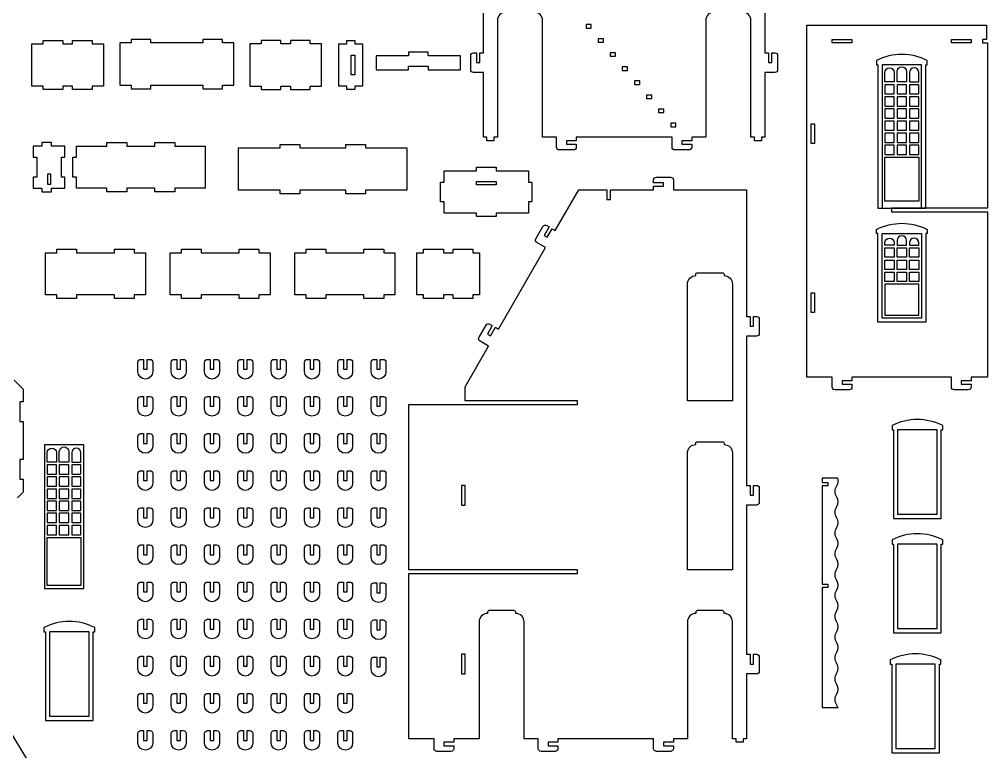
# Model space of a CAD drawing. Extents: x 64.8 to 151.3, y 2.3 to 77.9.
# Drawn here: x 116.87 to 151.26, y 35.48 to 61.5 of the extents above; entities that cross this region are included whole.
import ezdxf

# ---------------------------------------------------------------- set-up
doc = ezdxf.new("R2010")
doc.units = 0
doc.header["$MEASUREMENT"] = 0
doc.layers.add('LAYER1', color=18, linetype='CONTINUOUS')

msp = doc.modelspace()

# ---------------------------------------------------------------- linework, layer by layer
at = {"layer": 'LAYER1'}
for points in [[(143.35, 65.608), (143.35, 60.308), (143.475, 60.308), (143.475, 59.958), (143.6, 59.958), (143.6, 60.308), (143.7, 60.308, -0.414214), (143.8, 60.208), (143.8, 59.708, -0.414214), (143.7, 59.608), (143.35, 59.608), (143.35, 57.308), (143.225, 57.308), (143.225, 57.183), (142.975, 57.183), (142.975, 57.308), (142.85, 57.308), (142.85, 61.458, 0.414214), (142.55, 61.758)], [(134.15, 61.758, 0.414214), (133.85, 61.458), (133.85, 57.308), (133.725, 57.308), (133.725, 57.183), (133.475, 57.183), (133.475, 57.308), (133.35, 57.308), (133.35, 59.608), (133, 59.608, -0.414214), (132.9, 59.708), (132.9, 60.208, -0.414214), (133, 60.308), (133.1, 60.308), (133.1, 59.958), (133.225, 59.958), (133.225, 60.308), (133.35, 60.308), (133.35, 63.183)], [(141.55, 61.758, 0.414214), (141.25, 61.458), (141.25, 57.308), (140.75, 57.308), (140.75, 57.183), (140.4, 57.183), (140.4, 57.058), (140.75, 57.058), (140.75, 56.958, -0.414214), (140.65, 56.858), (140.15, 56.858, -0.414214), (140.05, 56.958), (140.05, 57.308), (136.65, 57.308), (136.65, 57.183), (136.3, 57.183), (136.3, 57.058), (136.65, 57.058), (136.65, 56.958, -0.414214), (136.55, 56.858), (136.05, 56.858, -0.414214), (135.95, 56.958), (135.95, 57.308), (135.45, 57.308), (135.45, 61.458, 0.414214), (135.15, 61.758)]]:
    msp.add_lwpolyline(points, format="xyb", dxfattribs=at)
for points in [[(136.996, 61.183), (137.183, 61.183), (137.183, 61.308), (136.996, 61.308)], [(119.457, 59.125), (119.457, 59), (118.757, 59), (118.757, 59.125), (118.413, 59.125), (118.413, 59), (117.713, 59), (117.713, 59.125), (117.311, 59.125), (117.311, 60.625), (117.713, 60.625), (117.713, 60.75), (118.413, 60.75), (118.413, 60.625), (118.757, 60.625), (118.757, 60.75), (119.457, 60.75), (119.457, 60.625), (119.859, 60.625), (119.859, 59.125)], [(121.535, 59.158), (123.379, 59.158), (123.379, 59.033), (124.079, 59.033), (124.079, 59.158), (124.481, 59.158), (124.481, 60.658), (124.079, 60.658), (124.079, 60.783), (123.379, 60.783), (123.379, 60.658), (121.535, 60.658), (121.535, 60.783), (120.835, 60.783), (120.835, 60.658), (120.433, 60.658), (120.433, 59.158), (120.835, 59.158), (120.835, 59.033), (121.535, 59.033)], [(127.201, 59.125), (127.603, 59.125), (127.603, 60.625), (127.201, 60.625), (127.201, 60.75), (126.501, 60.75), (126.501, 60.625), (126.157, 60.625), (126.157, 60.75), (125.457, 60.75), (125.457, 60.625), (125.056, 60.625), (125.056, 59.125), (125.457, 59.125), (125.457, 59), (126.157, 59), (126.157, 59.125), (126.501, 59.125), (126.501, 59), (127.201, 59)], [(128.778, 59.125), (128.778, 59), (128.498, 59), (128.498, 59.125), (128.218, 59.125), (128.218, 60.625), (128.498, 60.625), (128.498, 60.75), (128.778, 60.75), (128.778, 60.625), (129.058, 60.625), (129.058, 59.125)], [(137.426, 60.683), (137.613, 60.683), (137.613, 60.808), (137.426, 60.808)], [(146.441, 60.661), (145.741, 60.661), (145.741, 60.786), (146.441, 60.786)], [(150.675, 60.661), (149.975, 60.661), (149.975, 60.786), (150.675, 60.786)], [(128.653, 59.525), (128.653, 60.225), (128.778, 60.225), (128.778, 59.525)], [(131.389, 59.705), (132.539, 59.705), (132.539, 60.205), (131.389, 60.205), (131.389, 60.33), (130.689, 60.33), (130.689, 60.205), (129.539, 60.205), (129.539, 59.705), (130.689, 59.705), (130.689, 59.83), (131.389, 59.83)], [(137.855, 60.183), (138.042, 60.183), (138.042, 60.308), (137.855, 60.308)], [(148.914, 59.886), (147.514, 59.886), (147.514, 54.786), (148.914, 54.786)], [(138.285, 59.683), (138.472, 59.683), (138.472, 59.808), (138.285, 59.808)], [(138.714, 59.183), (138.901, 59.183), (138.901, 59.308), (138.714, 59.308)], [(147.614, 58.845), (147.944, 58.845), (147.944, 59.175), (147.614, 59.175)], [(148.044, 58.845), (148.384, 58.845), (148.384, 59.175), (148.044, 59.175)], [(148.484, 58.845), (148.814, 58.845), (148.814, 59.175), (148.484, 59.175)], [(139.144, 58.683), (139.331, 58.683), (139.331, 58.808), (139.144, 58.808)], [(147.614, 58.415), (147.944, 58.415), (147.944, 58.745), (147.614, 58.745)], [(148.044, 58.415), (148.384, 58.415), (148.384, 58.745), (148.044, 58.745)], [(148.484, 58.415), (148.814, 58.415), (148.814, 58.745), (148.484, 58.745)], [(139.574, 58.183), (139.76, 58.183), (139.76, 58.308), (139.574, 58.308)], [(147.614, 57.985), (147.944, 57.985), (147.944, 58.315), (147.614, 58.315)], [(148.044, 57.985), (148.384, 57.985), (148.384, 58.315), (148.044, 58.315)], [(148.484, 57.985), (148.814, 57.985), (148.814, 58.315), (148.484, 58.315)], [(140.003, 57.683), (140.19, 57.683), (140.19, 57.808), (140.003, 57.808)], [(145.053, 57.086), (144.991, 57.086), (144.991, 57.786), (145.116, 57.786), (145.116, 57.086)], [(147.614, 57.555), (147.944, 57.555), (147.944, 57.885), (147.614, 57.885)], [(148.044, 57.555), (148.384, 57.555), (148.384, 57.885), (148.044, 57.885)], [(148.484, 57.555), (148.814, 57.555), (148.814, 57.885), (148.484, 57.885)], [(147.614, 57.125), (147.944, 57.125), (147.944, 57.455), (147.614, 57.455)], [(148.044, 57.125), (148.384, 57.125), (148.384, 57.455), (148.044, 57.455)], [(148.484, 57.125), (148.814, 57.125), (148.814, 57.455), (148.484, 57.455)], [(118.012, 55.496), (118.487, 55.496), (118.487, 55.896), (118.362, 55.896), (118.362, 56.596), (118.487, 56.596), (118.487, 56.996), (118.012, 56.996), (118.012, 57.121), (117.662, 57.121), (117.662, 56.996), (117.362, 56.996), (117.362, 56.596), (117.487, 56.596), (117.487, 55.896), (117.362, 55.896), (117.362, 55.496), (117.662, 55.496), (117.662, 55.371), (118.012, 55.371)], [(122.384, 55.496), (122.384, 55.371), (121.684, 55.371), (121.684, 55.496), (120.68, 55.496), (120.68, 55.371), (119.98, 55.371), (119.98, 55.496), (118.895, 55.496), (118.895, 55.896), (118.77, 55.896), (118.77, 56.596), (118.895, 56.596), (118.895, 56.996), (119.98, 56.996), (119.98, 57.121), (120.68, 57.121), (120.68, 56.996), (121.684, 56.996), (121.684, 57.121), (122.384, 57.121), (122.384, 56.996), (123.469, 56.996), (123.469, 55.496)], [(128.461, 56.928), (128.461, 57.053), (129.161, 57.053), (129.161, 56.928), (130.635, 56.928), (130.635, 55.428), (129.161, 55.428), (129.161, 55.303), (128.461, 55.303), (128.461, 55.428), (126.828, 55.428), (126.828, 55.303), (126.128, 55.303), (126.128, 55.428), (124.654, 55.428), (124.654, 56.928), (126.128, 56.928), (126.128, 57.053), (126.828, 57.053), (126.828, 56.928)], [(147.614, 56.695), (147.944, 56.695), (147.944, 57.025), (147.614, 57.025)], [(148.044, 56.695), (148.384, 56.695), (148.384, 57.025), (148.044, 57.025)], [(148.484, 56.695), (148.814, 56.695), (148.814, 57.025), (148.484, 57.025)], [(147.614, 56.595), (148.814, 56.595), (148.814, 55.036), (147.614, 55.036)], [(133.101, 54.617), (131.951, 54.617), (131.951, 55.017), (131.826, 55.017), (131.826, 55.717), (131.951, 55.717), (131.951, 56.117), (133.101, 56.117), (133.101, 56.242), (133.801, 56.242), (133.801, 56.117), (134.951, 56.117), (134.951, 55.717), (135.076, 55.717), (135.076, 55.017), (134.951, 55.017), (134.951, 54.617), (133.801, 54.617), (133.801, 54.492), (133.101, 54.492)], [(117.987, 55.996), (117.862, 55.996), (117.862, 55.646), (117.987, 55.646)], [(133.801, 55.617), (133.101, 55.617), (133.101, 55.742), (133.801, 55.742)], [(147.514, 53.886), (148.914, 53.886), (148.914, 50.886), (147.514, 50.886)], [(120.945, 51.708), (120.945, 51.583), (120.245, 51.583), (120.245, 51.708), (118.895, 51.708), (118.895, 51.583), (118.195, 51.583), (118.195, 51.708), (117.793, 51.708), (117.793, 53.208), (118.195, 53.208), (118.195, 53.333), (118.895, 53.333), (118.895, 53.208), (120.245, 53.208), (120.245, 53.333), (120.945, 53.333), (120.945, 53.208), (121.347, 53.208), (121.347, 51.708)], [(122.626, 53.208), (122.626, 53.333), (123.326, 53.333), (123.326, 53.208), (124.677, 53.208), (124.677, 53.333), (125.377, 53.333), (125.377, 53.208), (125.778, 53.208), (125.778, 51.708), (125.377, 51.708), (125.377, 51.583), (124.677, 51.583), (124.677, 51.708), (123.326, 51.708), (123.326, 51.583), (122.626, 51.583), (122.626, 51.708), (122.225, 51.708), (122.225, 53.208)], [(127.058, 53.208), (127.058, 53.333), (127.758, 53.333), (127.758, 53.208), (129.108, 53.208), (129.108, 53.333), (129.808, 53.333), (129.808, 53.208), (130.21, 53.208), (130.21, 51.708), (129.808, 51.708), (129.808, 51.583), (129.108, 51.583), (129.108, 51.708), (127.758, 51.708), (127.758, 51.583), (127.058, 51.583), (127.058, 51.708), (126.656, 51.708), (126.656, 53.208)], [(131.228, 53.208), (131.228, 53.333), (131.928, 53.333), (131.928, 53.208), (132.272, 53.208), (132.272, 53.333), (132.972, 53.333), (132.972, 53.208), (133.216, 53.208), (133.216, 51.708), (132.972, 51.708), (132.972, 51.583), (132.272, 51.583), (132.272, 51.708), (131.928, 51.708), (131.928, 51.583), (131.228, 51.583), (131.228, 51.708), (130.985, 51.708), (130.985, 53.208)], [(147.944, 53.045), (147.614, 53.045), (147.614, 53.375), (147.944, 53.375)], [(148.384, 53.045), (148.044, 53.045), (148.044, 53.375), (148.384, 53.375)], [(148.814, 53.045), (148.484, 53.045), (148.484, 53.375), (148.814, 53.375)], [(147.944, 52.615), (147.614, 52.615), (147.614, 52.945), (147.944, 52.945)], [(148.384, 52.615), (148.044, 52.615), (148.044, 52.945), (148.384, 52.945)], [(148.814, 52.615), (148.484, 52.615), (148.484, 52.945), (148.814, 52.945)], [(147.944, 52.185), (147.614, 52.185), (147.614, 52.515), (147.944, 52.515)], [(148.384, 52.185), (148.044, 52.185), (148.044, 52.515), (148.384, 52.515)], [(148.814, 52.185), (148.484, 52.185), (148.484, 52.515), (148.814, 52.515)], [(147.614, 50.986), (148.814, 50.986), (148.814, 52.085), (147.614, 52.085)], [(145.053, 51.086), (144.991, 51.086), (144.991, 51.786), (145.116, 51.786), (145.116, 51.086)], [(149.465, 46.917), (148.065, 46.917), (148.065, 43.917), (149.465, 43.917)], [(119.156, 46.382), (117.756, 46.382), (117.756, 41.282), (119.156, 41.282)], [(117.856, 45.341), (118.186, 45.341), (118.186, 45.671), (117.856, 45.671)], [(118.286, 45.341), (118.626, 45.341), (118.626, 45.671), (118.286, 45.671)], [(118.726, 45.341), (119.056, 45.341), (119.056, 45.671), (118.726, 45.671)], [(117.856, 44.911), (118.186, 44.911), (118.186, 45.241), (117.856, 45.241)], [(118.286, 44.911), (118.626, 44.911), (118.626, 45.241), (118.286, 45.241)], [(118.726, 44.911), (119.056, 44.911), (119.056, 45.241), (118.726, 45.241)], [(117.856, 44.481), (118.186, 44.481), (118.186, 44.811), (117.856, 44.811)], [(118.286, 44.481), (118.626, 44.481), (118.626, 44.811), (118.286, 44.811)], [(118.726, 44.481), (119.056, 44.481), (119.056, 44.811), (118.726, 44.811)], [(132.636, 44.242), (132.698, 44.242), (132.698, 44.942), (132.573, 44.942), (132.573, 44.242)], [(117.856, 44.051), (118.186, 44.051), (118.186, 44.381), (117.856, 44.381)], [(118.286, 44.051), (118.626, 44.051), (118.626, 44.381), (118.286, 44.381)], [(118.726, 44.051), (119.056, 44.051), (119.056, 44.381), (118.726, 44.381)], [(117.856, 43.621), (118.186, 43.621), (118.186, 43.951), (117.856, 43.951)], [(118.286, 43.621), (118.626, 43.621), (118.626, 43.951), (118.286, 43.951)], [(118.726, 43.621), (119.056, 43.621), (119.056, 43.951), (118.726, 43.951)], [(117.856, 43.191), (118.186, 43.191), (118.186, 43.521), (117.856, 43.521)], [(118.286, 43.191), (118.626, 43.191), (118.626, 43.521), (118.286, 43.521)], [(118.726, 43.191), (119.056, 43.191), (119.056, 43.521), (118.726, 43.521)], [(117.856, 43.091), (119.056, 43.091), (119.056, 41.382), (117.856, 41.382)], [(149.465, 42.858), (148.065, 42.858), (148.065, 39.858), (149.465, 39.858)], [(119.342, 39.744), (117.942, 39.744), (117.942, 36.744), (119.342, 36.744)], [(132.636, 38.242), (132.698, 38.242), (132.698, 38.942), (132.573, 38.942), (132.573, 38.242)], [(149.403, 38.593), (148.003, 38.593), (148.003, 35.593), (149.403, 35.593)], [(116.619, 33.749), (116.619, 28.448), (110.235, 28.448), (110.235, 36.429), (116.397, 36.429), (117.218, 35.077)]]:
    msp.add_lwpolyline(points, close=True, dxfattribs=at)
for points in [[(151.075, 60.661), (151.261, 60.661), (151.261, 54.786), (147.841, 54.786), (147.841, 54.661), (151.261, 54.661), (151.261, 48.786), (150.675, 48.786), (150.675, 48.661), (150.325, 48.661), (150.325, 48.536), (150.675, 48.536), (150.675, 48.436, -0.414214), (150.575, 48.336), (150.075, 48.336, -0.414214), (149.975, 48.436), (149.975, 48.786), (146.441, 48.786), (146.441, 48.661), (146.091, 48.661), (146.091, 48.536), (146.441, 48.536), (146.441, 48.436, -0.414214), (146.341, 48.336), (145.841, 48.336, -0.414214), (145.741, 48.436), (145.741, 48.786), (144.841, 48.786), (144.841, 61.286), (151.225, 61.286), (151.225, 60.786), (151.075, 60.786)], [(147.364, 59.886), (147.364, 54.786), (149.064, 54.786), (149.064, 59.886), (149.114, 59.886), (149.114, 60.036, 0.238913), (147.314, 60.036), (147.314, 59.886)], [(147.944, 59.605), (147.944, 59.275), (147.614, 59.275), (147.614, 59.605, -1)], [(148.044, 59.275), (148.044, 59.641, -1), (148.384, 59.641), (148.384, 59.275)], [(148.484, 59.605), (148.484, 59.275), (148.814, 59.275), (148.814, 59.605, 1)], [(137.865, 55.442), (139.398, 55.442), (139.398, 55.567), (139.748, 55.567), (139.748, 55.692), (139.398, 55.692), (139.398, 55.792, -0.414214), (139.498, 55.892), (139.998, 55.892, -0.414214), (140.098, 55.792), (140.098, 55.442), (142.698, 55.442), (142.698, 50.942), (142.823, 50.942), (142.823, 50.592), (142.948, 50.592), (142.948, 50.942), (143.048, 50.942, -0.414214), (143.148, 50.842), (143.148, 50.342, -0.414214), (143.048, 50.242), (142.698, 50.242), (142.698, 44.942), (142.823, 44.942), (142.823, 44.592), (142.948, 44.592), (142.948, 44.942), (143.048, 44.942, -0.414214), (143.148, 44.842), (143.148, 44.342, -0.414214), (143.048, 44.242), (142.698, 44.242), (142.698, 38.942), (142.823, 38.942), (142.823, 38.592), (142.948, 38.592), (142.948, 38.942), (143.048, 38.942, -0.414214), (143.148, 38.842), (143.148, 38.342, -0.414214), (143.048, 38.242), (142.698, 38.242), (142.698, 35.942), (142.573, 35.942), (142.573, 35.817), (142.323, 35.817), (142.323, 35.942), (142.198, 35.942), (142.198, 40.092, 0.414214), (141.898, 40.392), (141.898, 40.442, 0.414214), (141.848, 40.492), (140.948, 40.492, 0.414214), (140.898, 40.442), (140.898, 40.392, 0.414214), (140.598, 40.092), (140.598, 35.942), (140.098, 35.942), (140.098, 35.817), (139.748, 35.817), (139.748, 35.692), (140.098, 35.692), (140.098, 35.592, -0.414214), (139.998, 35.492), (139.498, 35.492, -0.414214), (139.398, 35.592), (139.398, 35.942), (135.998, 35.942), (135.998, 35.817), (135.648, 35.817), (135.648, 35.692), (135.998, 35.692), (135.998, 35.592, -0.414214), (135.898, 35.492), (135.398, 35.492, -0.414214), (135.298, 35.592), (135.298, 35.942), (134.798, 35.942), (134.798, 40.092, 0.414214), (134.498, 40.392), (134.498, 40.442, 0.414214), (134.448, 40.492), (133.548, 40.492, 0.414214), (133.498, 40.442), (133.498, 40.392, 0.414214), (133.198, 40.092), (133.198, 35.942), (132.298, 35.942), (132.298, 35.817), (131.948, 35.817), (131.948, 35.692), (132.298, 35.692), (132.298, 35.592, -0.414214), (132.198, 35.492), (131.698, 35.492, -0.414214), (131.598, 35.592), (131.598, 35.942), (130.698, 35.942), (130.698, 41.817), (136.698, 41.817), (136.698, 41.942), (130.698, 41.942), (130.698, 47.817), (136.698, 47.817), (136.698, 47.942), (132.698, 47.942), (132.698, 48.442), (133.534, 49.889), (133.231, 50.064, -0.414214), (133.194, 50.201), (133.444, 50.634, -0.414214), (133.581, 50.671), (133.667, 50.621), (133.492, 50.317), (133.601, 50.255), (133.776, 50.558), (133.884, 50.496), (135.555, 53.389), (135.251, 53.564, -0.414214), (135.215, 53.701), (135.465, 54.134, -0.414214), (135.601, 54.171), (135.688, 54.121), (135.513, 53.817), (135.621, 53.755), (135.796, 54.058), (135.905, 53.996), (136.74, 55.442), (137.74, 55.442), (137.74, 55.092), (137.865, 55.092)], [(149.064, 53.886), (149.064, 50.736), (147.364, 50.736), (147.364, 53.886), (147.314, 53.886), (147.314, 54.036, -0.238913), (149.114, 54.036), (149.114, 53.886)], [(147.944, 53.555), (147.944, 53.475), (147.614, 53.475), (147.614, 53.555, -1)], [(148.384, 53.475), (148.384, 53.641, 1), (148.044, 53.641), (148.044, 53.475)], [(148.484, 53.555), (148.484, 53.475), (148.814, 53.475), (148.814, 53.555, 1)], [(142.198, 52.092), (142.198, 47.942), (140.598, 47.942), (140.598, 52.092, -0.414214), (140.898, 52.392), (140.898, 52.442, -0.414214), (140.948, 52.492), (141.848, 52.492, -0.414214), (141.898, 52.442), (141.898, 52.392, -0.414214)], [(121.281, 49.418), (121.281, 49.068), (121.406, 49.068), (121.406, 49.418), (121.506, 49.418, -0.414214), (121.606, 49.318), (121.606, 48.981, -1), (121.081, 48.981), (121.081, 49.318, -0.414214), (121.181, 49.418)], [(122.465, 49.418), (122.465, 49.068), (122.59, 49.068), (122.59, 49.418), (122.69, 49.418, -0.414214), (122.79, 49.318), (122.79, 48.981, -1), (122.265, 48.981), (122.265, 49.318, -0.414214), (122.365, 49.418)], [(123.648, 49.418), (123.648, 49.068), (123.773, 49.068), (123.773, 49.418), (123.873, 49.418, -0.414214), (123.973, 49.318), (123.973, 48.981, -1), (123.448, 48.981), (123.448, 49.318, -0.414214), (123.548, 49.418)], [(124.831, 49.418), (124.831, 49.068), (124.956, 49.068), (124.956, 49.418), (125.056, 49.418, -0.414214), (125.156, 49.318), (125.156, 48.981, -1), (124.631, 48.981), (124.631, 49.318, -0.414214), (124.731, 49.418)], [(126.014, 49.418), (126.014, 49.068), (126.139, 49.068), (126.139, 49.418), (126.239, 49.418, -0.414214), (126.339, 49.318), (126.339, 48.981, -1), (125.814, 48.981), (125.814, 49.318, -0.414214), (125.914, 49.418)], [(127.198, 49.418), (127.198, 49.068), (127.323, 49.068), (127.323, 49.418), (127.423, 49.418, -0.414214), (127.523, 49.318), (127.523, 48.981, -1), (126.998, 48.981), (126.998, 49.318, -0.414214), (127.098, 49.418)], [(128.381, 49.418), (128.381, 49.068), (128.506, 49.068), (128.506, 49.418), (128.606, 49.418, -0.414214), (128.706, 49.318), (128.706, 48.981, -1), (128.181, 48.981), (128.181, 49.318, -0.414214), (128.281, 49.418)], [(129.564, 49.418), (129.564, 49.068), (129.689, 49.068), (129.689, 49.418), (129.789, 49.418, -0.414214), (129.889, 49.318), (129.889, 48.981, -1), (129.364, 48.981), (129.364, 49.318, -0.414214), (129.464, 49.418)], [(121.281, 48.1), (121.281, 47.75), (121.406, 47.75), (121.406, 48.1), (121.506, 48.1, -0.414214), (121.606, 48), (121.606, 47.662, -1), (121.081, 47.662), (121.081, 48, -0.414214), (121.181, 48.1)], [(122.465, 48.1), (122.465, 47.75), (122.59, 47.75), (122.59, 48.1), (122.69, 48.1, -0.414214), (122.79, 48), (122.79, 47.662, -1), (122.265, 47.662), (122.265, 48, -0.414214), (122.365, 48.1)], [(123.648, 48.1), (123.648, 47.75), (123.773, 47.75), (123.773, 48.1), (123.873, 48.1, -0.414214), (123.973, 48), (123.973, 47.662, -1), (123.448, 47.662), (123.448, 48, -0.414214), (123.548, 48.1)], [(124.831, 48.1), (124.831, 47.75), (124.956, 47.75), (124.956, 48.1), (125.056, 48.1, -0.414214), (125.156, 48), (125.156, 47.662, -1), (124.631, 47.662), (124.631, 48, -0.414214), (124.731, 48.1)], [(126.014, 48.1), (126.014, 47.75), (126.139, 47.75), (126.139, 48.1), (126.239, 48.1, -0.414214), (126.339, 48), (126.339, 47.662, -1), (125.814, 47.662), (125.814, 48, -0.414214), (125.914, 48.1)], [(127.198, 48.1), (127.198, 47.75), (127.323, 47.75), (127.323, 48.1), (127.423, 48.1, -0.414214), (127.523, 48), (127.523, 47.662, -1), (126.998, 47.662), (126.998, 48, -0.414214), (127.098, 48.1)], [(128.381, 48.1), (128.381, 47.75), (128.506, 47.75), (128.506, 48.1), (128.606, 48.1, -0.414214), (128.706, 48), (128.706, 47.662, -1), (128.181, 47.662), (128.181, 48, -0.414214), (128.281, 48.1)], [(129.564, 48.1), (129.564, 47.75), (129.689, 47.75), (129.689, 48.1), (129.789, 48.1, -0.414214), (129.889, 48), (129.889, 47.662, -1), (129.364, 47.662), (129.364, 48, -0.414214), (129.464, 48.1)], [(147.915, 46.917), (147.915, 43.767), (149.615, 43.767), (149.615, 46.917), (149.665, 46.917), (149.665, 47.067, 0.238913), (147.865, 47.067), (147.865, 46.917)], [(121.281, 46.781), (121.281, 46.431), (121.406, 46.431), (121.406, 46.781), (121.506, 46.781, -0.414214), (121.606, 46.681), (121.606, 46.344, -1), (121.081, 46.344), (121.081, 46.681, -0.414214), (121.181, 46.781)], [(122.465, 46.781), (122.465, 46.431), (122.59, 46.431), (122.59, 46.781), (122.69, 46.781, -0.414214), (122.79, 46.681), (122.79, 46.344, -1), (122.265, 46.344), (122.265, 46.681, -0.414214), (122.365, 46.781)], [(123.648, 46.781), (123.648, 46.431), (123.773, 46.431), (123.773, 46.781), (123.873, 46.781, -0.414214), (123.973, 46.681), (123.973, 46.344, -1), (123.448, 46.344), (123.448, 46.681, -0.414214), (123.548, 46.781)], [(124.831, 46.781), (124.831, 46.431), (124.956, 46.431), (124.956, 46.781), (125.056, 46.781, -0.414214), (125.156, 46.681), (125.156, 46.344, -1), (124.631, 46.344), (124.631, 46.681, -0.414214), (124.731, 46.781)], [(126.014, 46.781), (126.014, 46.431), (126.139, 46.431), (126.139, 46.781), (126.239, 46.781, -0.414214), (126.339, 46.681), (126.339, 46.344, -1), (125.814, 46.344), (125.814, 46.681, -0.414214), (125.914, 46.781)], [(127.198, 46.781), (127.198, 46.431), (127.323, 46.431), (127.323, 46.781), (127.423, 46.781, -0.414214), (127.523, 46.681), (127.523, 46.344, -1), (126.998, 46.344), (126.998, 46.681, -0.414214), (127.098, 46.781)], [(128.381, 46.781), (128.381, 46.431), (128.506, 46.431), (128.506, 46.781), (128.606, 46.781, -0.414214), (128.706, 46.681), (128.706, 46.344, -1), (128.181, 46.344), (128.181, 46.681, -0.414214), (128.281, 46.781)], [(129.564, 46.781), (129.564, 46.431), (129.689, 46.431), (129.689, 46.781), (129.789, 46.781, -0.414214), (129.889, 46.681), (129.889, 46.344, -1), (129.364, 46.344), (129.364, 46.681, -0.414214), (129.464, 46.781)], [(142.198, 46.092), (142.198, 41.942), (140.598, 41.942), (140.598, 46.092, -0.414214), (140.898, 46.392), (140.898, 46.442, -0.414214), (140.948, 46.492), (141.848, 46.492, -0.414214), (141.898, 46.442), (141.898, 46.392, -0.414214)], [(118.186, 46.101), (118.186, 45.771), (117.856, 45.771), (117.856, 46.101, -1)], [(118.286, 45.771), (118.286, 46.137, -1), (118.626, 46.137), (118.626, 45.771)], [(118.726, 46.101), (118.726, 45.771), (119.056, 45.771), (119.056, 46.101, 1)], [(121.281, 45.463), (121.281, 45.113), (121.406, 45.113), (121.406, 45.463), (121.506, 45.463, -0.414214), (121.606, 45.363), (121.606, 45.026, -1), (121.081, 45.026), (121.081, 45.363, -0.414214), (121.181, 45.463)], [(122.465, 45.463), (122.465, 45.113), (122.59, 45.113), (122.59, 45.463), (122.69, 45.463, -0.414214), (122.79, 45.363), (122.79, 45.026, -1), (122.265, 45.026), (122.265, 45.363, -0.414214), (122.365, 45.463)], [(123.648, 45.463), (123.648, 45.113), (123.773, 45.113), (123.773, 45.463), (123.873, 45.463, -0.414214), (123.973, 45.363), (123.973, 45.026, -1), (123.448, 45.026), (123.448, 45.363, -0.414214), (123.548, 45.463)], [(124.831, 45.463), (124.831, 45.113), (124.956, 45.113), (124.956, 45.463), (125.056, 45.463, -0.414214), (125.156, 45.363), (125.156, 45.026, -1), (124.631, 45.026), (124.631, 45.363, -0.414214), (124.731, 45.463)], [(126.014, 45.463), (126.014, 45.113), (126.139, 45.113), (126.139, 45.463), (126.239, 45.463, -0.414214), (126.339, 45.363), (126.339, 45.026, -1), (125.814, 45.026), (125.814, 45.363, -0.414214), (125.914, 45.463)], [(127.198, 45.463), (127.198, 45.113), (127.323, 45.113), (127.323, 45.463), (127.423, 45.463, -0.414214), (127.523, 45.363), (127.523, 45.026, -1), (126.998, 45.026), (126.998, 45.363, -0.414214), (127.098, 45.463)], [(128.381, 45.463), (128.381, 45.113), (128.506, 45.113), (128.506, 45.463), (128.606, 45.463, -0.414214), (128.706, 45.363), (128.706, 45.026, -1), (128.181, 45.026), (128.181, 45.363, -0.414214), (128.281, 45.463)], [(129.564, 45.463), (129.564, 45.113), (129.689, 45.113), (129.689, 45.463), (129.789, 45.463, -0.414214), (129.889, 45.363), (129.889, 45.026, -1), (129.364, 45.026), (129.364, 45.363, -0.414214), (129.464, 45.463)], [(145.946, 37.047, 0.076889), (145.907, 37.13, -0.300981), (145.907, 37.538, 0.300981), (145.907, 37.87, -0.300981), (145.907, 38.278, 0.300981), (145.907, 38.609, -0.300981), (145.907, 39.017, 0.300981), (145.907, 39.348, -0.300981), (145.907, 39.756, 0.300981), (145.907, 40.087, -0.300981), (145.907, 40.495, 0.300981), (145.907, 40.826, -0.300981), (145.907, 41.234, 0.300981), (145.907, 41.565, -0.300981), (145.907, 41.973, 0.300981), (145.907, 42.305, -0.300981), (145.907, 42.713, 0.300981), (145.907, 43.044, -0.300981), (145.907, 43.452, 0.300981), (145.907, 43.783, -0.300981), (145.907, 44.191, 0.300981), (145.907, 44.522, -0.300981), (145.907, 44.93, 0.236244), (145.94, 45.197), (145.386, 45.197), (145.386, 45.047), (145.586, 45.047), (145.586, 44.922), (145.386, 44.922), (145.386, 41.436), (145.586, 41.436), (145.586, 41.311), (145.386, 41.311), (145.386, 37.047)], [(121.281, 44.145), (121.281, 43.795), (121.406, 43.795), (121.406, 44.145), (121.506, 44.145, -0.414214), (121.606, 44.045), (121.606, 43.707, -1), (121.081, 43.707), (121.081, 44.045, -0.414214), (121.181, 44.145)], [(122.465, 44.145), (122.465, 43.795), (122.59, 43.795), (122.59, 44.145), (122.69, 44.145, -0.414214), (122.79, 44.045), (122.79, 43.707, -1), (122.265, 43.707), (122.265, 44.045, -0.414214), (122.365, 44.145)], [(123.648, 44.145), (123.648, 43.795), (123.773, 43.795), (123.773, 44.145), (123.873, 44.145, -0.414214), (123.973, 44.045), (123.973, 43.707, -1), (123.448, 43.707), (123.448, 44.045, -0.414214), (123.548, 44.145)], [(124.831, 44.145), (124.831, 43.795), (124.956, 43.795), (124.956, 44.145), (125.056, 44.145, -0.414214), (125.156, 44.045), (125.156, 43.707, -1), (124.631, 43.707), (124.631, 44.045, -0.414214), (124.731, 44.145)], [(126.014, 44.145), (126.014, 43.795), (126.139, 43.795), (126.139, 44.145), (126.239, 44.145, -0.414214), (126.339, 44.045), (126.339, 43.707, -1), (125.814, 43.707), (125.814, 44.045, -0.414214), (125.914, 44.145)], [(127.198, 44.145), (127.198, 43.795), (127.323, 43.795), (127.323, 44.145), (127.423, 44.145, -0.414214), (127.523, 44.045), (127.523, 43.707, -1), (126.998, 43.707), (126.998, 44.045, -0.414214), (127.098, 44.145)], [(128.381, 44.145), (128.381, 43.795), (128.506, 43.795), (128.506, 44.145), (128.606, 44.145, -0.414214), (128.706, 44.045), (128.706, 43.707, -1), (128.181, 43.707), (128.181, 44.045, -0.414214), (128.281, 44.145)], [(129.564, 44.145), (129.564, 43.795), (129.689, 43.795), (129.689, 44.145), (129.789, 44.145, -0.414214), (129.889, 44.045), (129.889, 43.707, -1), (129.364, 43.707), (129.364, 44.045, -0.414214), (129.464, 44.145)], [(147.915, 42.858), (147.915, 39.708), (149.615, 39.708), (149.615, 42.858), (149.665, 42.858), (149.665, 43.008, 0.238913), (147.865, 43.008), (147.865, 42.858)], [(121.281, 42.826), (121.281, 42.476), (121.406, 42.476), (121.406, 42.826), (121.506, 42.826, -0.414214), (121.606, 42.726), (121.606, 42.389, -1), (121.081, 42.389), (121.081, 42.726, -0.414214), (121.181, 42.826)], [(122.465, 42.826), (122.465, 42.476), (122.59, 42.476), (122.59, 42.826), (122.69, 42.826, -0.414214), (122.79, 42.726), (122.79, 42.389, -1), (122.265, 42.389), (122.265, 42.726, -0.414214), (122.365, 42.826)], [(123.648, 42.826), (123.648, 42.476), (123.773, 42.476), (123.773, 42.826), (123.873, 42.826, -0.414214), (123.973, 42.726), (123.973, 42.389, -1), (123.448, 42.389), (123.448, 42.726, -0.414214), (123.548, 42.826)], [(124.831, 42.826), (124.831, 42.476), (124.956, 42.476), (124.956, 42.826), (125.056, 42.826, -0.414214), (125.156, 42.726), (125.156, 42.389, -1), (124.631, 42.389), (124.631, 42.726, -0.414214), (124.731, 42.826)], [(126.014, 42.826), (126.014, 42.476), (126.139, 42.476), (126.139, 42.826), (126.239, 42.826, -0.414214), (126.339, 42.726), (126.339, 42.389, -1), (125.814, 42.389), (125.814, 42.726, -0.414214), (125.914, 42.826)], [(127.198, 42.826), (127.198, 42.476), (127.323, 42.476), (127.323, 42.826), (127.423, 42.826, -0.414214), (127.523, 42.726), (127.523, 42.389, -1), (126.998, 42.389), (126.998, 42.726, -0.414214), (127.098, 42.826)], [(128.381, 42.826), (128.381, 42.476), (128.506, 42.476), (128.506, 42.826), (128.606, 42.826, -0.414214), (128.706, 42.726), (128.706, 42.389, -1), (128.181, 42.389), (128.181, 42.726, -0.414214), (128.281, 42.826)], [(129.564, 42.826), (129.564, 42.476), (129.689, 42.476), (129.689, 42.826), (129.789, 42.826, -0.414214), (129.889, 42.726), (129.889, 42.389, -1), (129.364, 42.389), (129.364, 42.726, -0.414214), (129.464, 42.826)], [(121.281, 41.508), (121.281, 41.158), (121.406, 41.158), (121.406, 41.508), (121.506, 41.508, -0.414214), (121.606, 41.408), (121.606, 41.07, -1), (121.081, 41.07), (121.081, 41.408, -0.414214), (121.181, 41.508)], [(122.465, 41.508), (122.465, 41.158), (122.59, 41.158), (122.59, 41.508), (122.69, 41.508, -0.414214), (122.79, 41.408), (122.79, 41.07, -1), (122.265, 41.07), (122.265, 41.408, -0.414214), (122.365, 41.508)], [(123.648, 41.508), (123.648, 41.158), (123.773, 41.158), (123.773, 41.508), (123.873, 41.508, -0.414214), (123.973, 41.408), (123.973, 41.07, -1), (123.448, 41.07), (123.448, 41.408, -0.414214), (123.548, 41.508)], [(124.831, 41.508), (124.831, 41.158), (124.956, 41.158), (124.956, 41.508), (125.056, 41.508, -0.414214), (125.156, 41.408), (125.156, 41.07, -1), (124.631, 41.07), (124.631, 41.408, -0.414214), (124.731, 41.508)], [(126.014, 41.508), (126.014, 41.158), (126.139, 41.158), (126.139, 41.508), (126.239, 41.508, -0.414214), (126.339, 41.408), (126.339, 41.07, -1), (125.814, 41.07), (125.814, 41.408, -0.414214), (125.914, 41.508)], [(127.198, 41.508), (127.198, 41.158), (127.323, 41.158), (127.323, 41.508), (127.423, 41.508, -0.414214), (127.523, 41.408), (127.523, 41.07, -1), (126.998, 41.07), (126.998, 41.408, -0.414214), (127.098, 41.508)], [(128.381, 41.508), (128.381, 41.158), (128.506, 41.158), (128.506, 41.508), (128.606, 41.508, -0.414214), (128.706, 41.408), (128.706, 41.07, -1), (128.181, 41.07), (128.181, 41.408, -0.414214), (128.281, 41.508)], [(129.564, 41.481), (129.564, 41.131), (129.689, 41.131), (129.689, 41.481), (129.789, 41.481, -0.414214), (129.889, 41.381), (129.889, 41.044, -1), (129.364, 41.044), (129.364, 41.381, -0.414214), (129.464, 41.481)], [(117.792, 39.744), (117.792, 36.594), (119.492, 36.594), (119.492, 39.744), (119.542, 39.744), (119.542, 39.894, 0.238913), (117.742, 39.894), (117.742, 39.744)], [(121.281, 40.189), (121.281, 39.839), (121.406, 39.839), (121.406, 40.189), (121.506, 40.189, -0.414214), (121.606, 40.089), (121.606, 39.752, -1), (121.081, 39.752), (121.081, 40.089, -0.414214), (121.181, 40.189)], [(122.465, 40.189), (122.465, 39.839), (122.59, 39.839), (122.59, 40.189), (122.69, 40.189, -0.414214), (122.79, 40.089), (122.79, 39.752, -1), (122.265, 39.752), (122.265, 40.089, -0.414214), (122.365, 40.189)], [(123.648, 40.189), (123.648, 39.839), (123.773, 39.839), (123.773, 40.189), (123.873, 40.189, -0.414214), (123.973, 40.089), (123.973, 39.752, -1), (123.448, 39.752), (123.448, 40.089, -0.414214), (123.548, 40.189)], [(124.831, 40.189), (124.831, 39.839), (124.956, 39.839), (124.956, 40.189), (125.056, 40.189, -0.414214), (125.156, 40.089), (125.156, 39.752, -1), (124.631, 39.752), (124.631, 40.089, -0.414214), (124.731, 40.189)], [(126.014, 40.189), (126.014, 39.839), (126.139, 39.839), (126.139, 40.189), (126.239, 40.189, -0.414214), (126.339, 40.089), (126.339, 39.752, -1), (125.814, 39.752), (125.814, 40.089, -0.414214), (125.914, 40.189)], [(127.198, 40.189), (127.198, 39.839), (127.323, 39.839), (127.323, 40.189), (127.423, 40.189, -0.414214), (127.523, 40.089), (127.523, 39.752, -1), (126.998, 39.752), (126.998, 40.089, -0.414214), (127.098, 40.189)], [(128.381, 40.189), (128.381, 39.839), (128.506, 39.839), (128.506, 40.189), (128.606, 40.189, -0.414214), (128.706, 40.089), (128.706, 39.752, -1), (128.181, 39.752), (128.181, 40.089, -0.414214), (128.281, 40.189)], [(129.564, 40.163), (129.564, 39.813), (129.689, 39.813), (129.689, 40.163), (129.789, 40.163, -0.414214), (129.889, 40.063), (129.889, 39.725, -1), (129.364, 39.725), (129.364, 40.063, -0.414214), (129.464, 40.163)], [(121.281, 38.871), (121.281, 38.521), (121.406, 38.521), (121.406, 38.871), (121.506, 38.871, -0.414214), (121.606, 38.771), (121.606, 38.433, -1), (121.081, 38.433), (121.081, 38.771, -0.414214), (121.181, 38.871)], [(122.465, 38.871), (122.465, 38.521), (122.59, 38.521), (122.59, 38.871), (122.69, 38.871, -0.414214), (122.79, 38.771), (122.79, 38.433, -1), (122.265, 38.433), (122.265, 38.771, -0.414214), (122.365, 38.871)], [(123.648, 38.871), (123.648, 38.521), (123.773, 38.521), (123.773, 38.871), (123.873, 38.871, -0.414214), (123.973, 38.771), (123.973, 38.433, -1), (123.448, 38.433), (123.448, 38.771, -0.414214), (123.548, 38.871)], [(124.831, 38.871), (124.831, 38.521), (124.956, 38.521), (124.956, 38.871), (125.056, 38.871, -0.414214), (125.156, 38.771), (125.156, 38.433, -1), (124.631, 38.433), (124.631, 38.771, -0.414214), (124.731, 38.871)], [(126.014, 38.871), (126.014, 38.521), (126.139, 38.521), (126.139, 38.871), (126.239, 38.871, -0.414214), (126.339, 38.771), (126.339, 38.433, -1), (125.814, 38.433), (125.814, 38.771, -0.414214), (125.914, 38.871)], [(127.198, 38.871), (127.198, 38.521), (127.323, 38.521), (127.323, 38.871), (127.423, 38.871, -0.414214), (127.523, 38.771), (127.523, 38.433, -1), (126.998, 38.433), (126.998, 38.771, -0.414214), (127.098, 38.871)], [(128.381, 38.871), (128.381, 38.521), (128.506, 38.521), (128.506, 38.871), (128.606, 38.871, -0.414214), (128.706, 38.771), (128.706, 38.433, -1), (128.181, 38.433), (128.181, 38.771, -0.414214), (128.281, 38.871)], [(147.853, 38.593), (147.853, 35.443), (149.553, 35.443), (149.553, 38.593), (149.603, 38.593), (149.603, 38.743, 0.238913), (147.803, 38.743), (147.803, 38.593)], [(129.564, 38.844), (129.564, 38.494), (129.689, 38.494), (129.689, 38.844), (129.789, 38.844, -0.414214), (129.889, 38.744), (129.889, 38.407, -1), (129.364, 38.407), (129.364, 38.744, -0.414214), (129.464, 38.844)], [(121.281, 37.552), (121.281, 37.202), (121.406, 37.202), (121.406, 37.552), (121.506, 37.552, -0.414214), (121.606, 37.452), (121.606, 37.115, -1), (121.081, 37.115), (121.081, 37.452, -0.414214), (121.181, 37.552)], [(122.465, 37.552), (122.465, 37.202), (122.59, 37.202), (122.59, 37.552), (122.69, 37.552, -0.414214), (122.79, 37.452), (122.79, 37.115, -1), (122.265, 37.115), (122.265, 37.452, -0.414214), (122.365, 37.552)], [(123.648, 37.552), (123.648, 37.202), (123.773, 37.202), (123.773, 37.552), (123.873, 37.552, -0.414214), (123.973, 37.452), (123.973, 37.115, -1), (123.448, 37.115), (123.448, 37.452, -0.414214), (123.548, 37.552)], [(124.831, 37.552), (124.831, 37.202), (124.956, 37.202), (124.956, 37.552), (125.056, 37.552, -0.414214), (125.156, 37.452), (125.156, 37.115, -1), (124.631, 37.115), (124.631, 37.452, -0.414214), (124.731, 37.552)], [(126.014, 37.552), (126.014, 37.202), (126.139, 37.202), (126.139, 37.552), (126.239, 37.552, -0.414214), (126.339, 37.452), (126.339, 37.115, -1), (125.814, 37.115), (125.814, 37.452, -0.414214), (125.914, 37.552)], [(127.198, 37.552), (127.198, 37.202), (127.323, 37.202), (127.323, 37.552), (127.423, 37.552, -0.414214), (127.523, 37.452), (127.523, 37.115, -1), (126.998, 37.115), (126.998, 37.452, -0.414214), (127.098, 37.552)], [(128.381, 37.552), (128.381, 37.202), (128.506, 37.202), (128.506, 37.552), (128.606, 37.552, -0.414214), (128.706, 37.452), (128.706, 37.115, -1), (128.181, 37.115), (128.181, 37.452, -0.414214), (128.281, 37.552)], [(121.281, 36.234), (121.281, 35.884), (121.406, 35.884), (121.406, 36.234), (121.506, 36.234, -0.414214), (121.606, 36.134), (121.606, 35.797, -1), (121.081, 35.797), (121.081, 36.134, -0.414214), (121.181, 36.234)], [(122.465, 36.234), (122.465, 35.884), (122.59, 35.884), (122.59, 36.234), (122.69, 36.234, -0.414214), (122.79, 36.134), (122.79, 35.797, -1), (122.265, 35.797), (122.265, 36.134, -0.414214), (122.365, 36.234)], [(123.648, 36.234), (123.648, 35.884), (123.773, 35.884), (123.773, 36.234), (123.873, 36.234, -0.414214), (123.973, 36.134), (123.973, 35.797, -1), (123.448, 35.797), (123.448, 36.134, -0.414214), (123.548, 36.234)], [(124.831, 36.234), (124.831, 35.884), (124.956, 35.884), (124.956, 36.234), (125.056, 36.234, -0.414214), (125.156, 36.134), (125.156, 35.797, -1), (124.631, 35.797), (124.631, 36.134, -0.414214), (124.731, 36.234)], [(126.014, 36.234), (126.014, 35.884), (126.139, 35.884), (126.139, 36.234), (126.239, 36.234, -0.414214), (126.339, 36.134), (126.339, 35.797, -1), (125.814, 35.797), (125.814, 36.134, -0.414214), (125.914, 36.234)], [(127.198, 36.234), (127.198, 35.884), (127.323, 35.884), (127.323, 36.234), (127.423, 36.234, -0.414214), (127.523, 36.134), (127.523, 35.797, -1), (126.998, 35.797), (126.998, 36.134, -0.414214), (127.098, 36.234)], [(128.381, 36.234), (128.381, 35.884), (128.506, 35.884), (128.506, 36.234), (128.606, 36.234, -0.414214), (128.706, 36.134), (128.706, 35.797, -1), (128.181, 35.797), (128.181, 36.134, -0.414214), (128.281, 36.234)]]:
    msp.add_lwpolyline(points, format="xyb", close=True, dxfattribs=at)
msp.add_lwpolyline([(116.685, 48.683), (117.005, 48.362), (117.005, 47.908), (116.88, 47.908), (116.88, 47.208), (117.005, 47.208), (117.005, 45.858), (116.88, 45.858), (116.88, 45.158), (117.005, 45.158), (117.005, 44.704), (116.797, 44.496)], dxfattribs=at)

doc.saveas('drawing.dxf')
